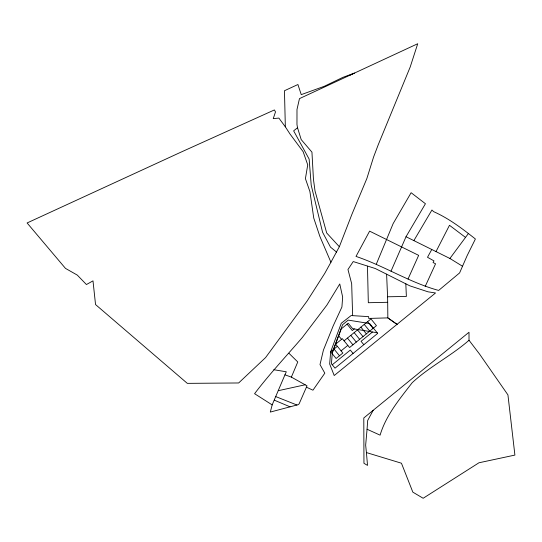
<?xml version="1.0" encoding="UTF-8"?>
<svg xmlns="http://www.w3.org/2000/svg" width="542" height="542" viewBox="0 0 542 542"><rect width="100%" height="100%" fill="white"/><g stroke="black" fill="none" stroke-linecap="round" stroke-linejoin="round"><path stroke-width="0.81" d="M285.343 126.821L278.879 118.088L273.243 118.623L275.512 111.882L274.387 109.945L181.042 152.112L27.1 222.958L65.474 268.385L77.31 275.112L86.429 284.543L92.994 280.864L95.541 304.557L187.315 383.363L238.649 382.97L265.6 357.557L307.233 300.851L324.719 273.446L330.925 262.233L319.834 236.326L313.75 218.06L309.902 191.543L305.41 178.63L307.734 164.883L303.161 151.726L289.95 133.928L285.343 126.821L284.455 90.738L297.924 84.518L301.25 94.64L324.231 86.32L342.937 77.343L354.393 73.109L348.933 75.663M367.063 429.244L367.686 420.457L373.194 410.28L469.006 332.253L469.02 340.261L479.541 354.062L507.935 394.894L514.9 455.084L478.952 462.78L423.16 498.267L412.841 492.143L401.446 463.214L366.419 452.57L365.66 445.138L367.063 429.244L380.091 435.151C386.019 415.172 399.691 398.959 412.191 382.706C429.562 366.595 451.168 355.931 469.02 340.261M272.172 404.894L270.316 412.069L298.08 404.705L299.116 403.871L307.009 385.829L291.372 377.11L284.943 374.84L272.172 404.894L254.577 393.695C269.469 374.048 286.359 356.06 302.361 337.456L326.867 305.112L339.766 283.967L342.659 297.07L341.914 307.023L333.215 325.823L323.418 350.105L320.004 364.576L324.807 373.174L312.951 390.193L306.433 387.198M332.3 352.95L341.27 328.872L348.215 323.215L352.639 328.648L377.185 332.781M339.333 246.725L351.948 214.225L366.873 178.487L373.594 156.997L378.221 144.795L410.199 67.012L417.719 43.733L299.469 98.624L296.989 109.477L296.969 124.538L297.524 127.743L301.203 139.599L311.948 152.146L313.452 179.321L315.017 190.913L326.697 232.979L339.333 246.725L330.925 262.233M408.051 278.981L418.654 255.357L369.61 231.143L356.006 256.413C384.285 265.959 409.779 282.565 438.647 290.431L459.609 272.917L467.082 255.77L475.402 238.995C462.312 228.649 449.006 218.487 433.647 211.665L431.933 210.005L413.878 240.614M376.297 264.191L393.146 223.602L411.121 192.715L425.436 203.738L406.026 236.725L391.012 271.196M291.372 377.11L297.768 361.961L288.947 353.276M284.943 374.84L286.298 371.792L273.818 369.712M425.192 286.467L435.572 263.798L433.072 262.545L433.979 260.898L427.509 257.274L431.778 249.489M436.019 251.59L449.481 225.289L465.51 237.416M406.026 236.725L449.907 258.473L468.315 233.636M373.194 410.28L363.797 417.97L363.953 463.315L367.517 465.388L366.419 452.57M335.559 344.211L342.341 338.682L349.563 347.551L376.439 325.654L370.965 318.933L344.089 340.83M354.319 328.919L352.3 330.566L347.07 324.15M337.375 346.304L330.654 351.778L329.665 364L334.211 375.531L435.524 292.978L428.031 291.82L409.799 285.824L375.26 268.507L353.228 261.562L347.964 269.496L351.67 283.69L352.639 315.654M341.094 350.87L347.815 345.396M332.266 364.773L350.308 350.071L353.072 353.459M372.462 332.022L361.06 341.311L363.817 344.698M297.524 127.743L293.642 130.846L309.136 159.077L311.216 185.215L322.571 232.233L330.512 247.159L336.609 252.111M278.29 390.694L305.139 384.786M335.62 344.156L342.849 353.025L336.128 358.499L330.654 351.778L341.284 323.242L351.135 315.559L368.655 316.623L368.723 318.425L387.842 317.89L397.015 324.36L387.842 317.89L387.686 302.287L368.323 302.721L367.462 266.224M386.609 274.157L387.584 296.779L406.371 296.447L405.816 283.71M275.756 396.588L296.928 405.009M274.286 400.159L290.058 406.825M449.907 258.473L462.421 266.19M367.605 321.67L373.079 328.391M364.244 324.407L369.719 331.128M360.884 327.144L366.358 333.865M357.524 329.882L362.998 336.602M354.17 332.619L359.644 339.339M350.809 335.356L356.284 342.077M347.449 338.093L352.923 344.814M338.682 335.81L341.548 339.326M334.014 349.041L339.488 355.762M387.584 296.779L387.686 302.287M332.361 352.158L331.419 363.736L335.024 368.16L377.686 333.398L369.664 323.547L348.221 320.112L342.591 324.705L332.361 352.158"/></g></svg>
